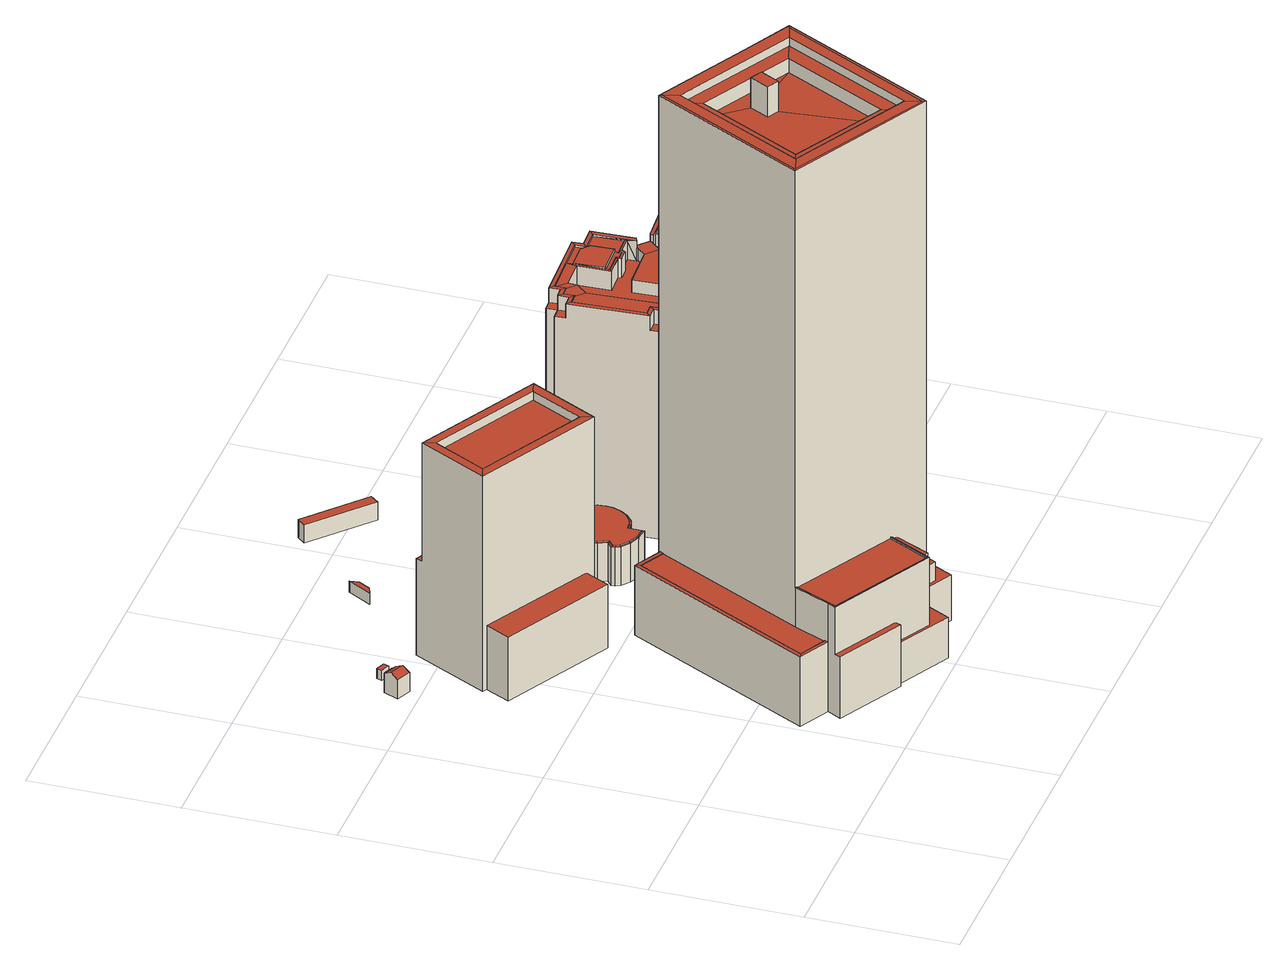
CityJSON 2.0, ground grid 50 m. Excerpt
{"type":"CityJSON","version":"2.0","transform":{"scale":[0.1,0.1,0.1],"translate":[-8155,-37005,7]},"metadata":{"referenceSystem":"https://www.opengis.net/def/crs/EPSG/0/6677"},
"CityObjects":{
"building1":{"type":"Building","attributes":{"class":3001,"usage":421,"measuredHeight":7,"storeysAboveGround":2,"storeysBelowGround":0,"prefecture":13,"city":13103,"footprintArea":30.52,"fireproofType":1001,"coverageRatio":60,"floorAreaRatio":400,"surveyYear":2021,"urbanPlanType":21,"areaClassificationType":22,"landUseType":214,"districts":"6","detailedUsage":"1110","floodRisk_description":10,"floodRisk_rank":1,"floodRisk_depth":0.01,"floodRisk_adminType":2,"floodRisk_scale":2,"meshCode":"53394509"},"geometry":[{"type":"Solid","lod":"2","boundaries":[[[[0,1,2,3]],[[4,5,6,7]],[[8,9,5,4]],[[3,2,8,4,7]],[[2,1,9,8]],[[1,0,6,5,9]],[[0,3,7,6]]]],"semantics":{"surfaces":[{"type":"GroundSurface"},{"type":"RoofSurface"},{"type":"WallSurface"}],"values":[[0,1,1,2,2,2,2]]}}]},
"building2":{"type":"Building","attributes":{"class":9999,"usage":461,"measuredHeight":3.4,"storeysAboveGround":9999,"storeysBelowGround":9999,"prefecture":13,"city":13103,"footprintArea":-9999,"fireproofType":1011,"coverageRatio":60,"floorAreaRatio":400,"surveyYear":1,"urbanPlanType":21,"areaClassificationType":22,"landUseType":214,"districts":"6","detailedUsage":"0","floodRisk_description":10,"floodRisk_rank":1,"floodRisk_depth":0.01,"floodRisk_adminType":2,"floodRisk_scale":2,"meshCode":"53394509"},"geometry":[{"type":"Solid","lod":"2","boundaries":[[[[10,11,12,13]],[[14,15,16,17]],[[13,12,17,16]],[[11,10,15,14]],[[10,13,16,15]],[[12,11,14,17]]]],"semantics":{"surfaces":[{"type":"GroundSurface"},{"type":"RoofSurface"},{"type":"WallSurface"}],"values":[[0,1,2,2,2,2]]}}]},
"building3":{"type":"Building","attributes":{"class":9999,"usage":461,"measuredHeight":4,"storeysAboveGround":9999,"storeysBelowGround":9999,"prefecture":13,"city":13103,"footprintArea":-9999,"fireproofType":1011,"coverageRatio":60,"floorAreaRatio":400,"surveyYear":1,"urbanPlanType":21,"areaClassificationType":22,"landUseType":214,"districts":"6","detailedUsage":"0","floodRisk_description":10,"floodRisk_rank":1,"floodRisk_depth":0.01,"floodRisk_adminType":2,"floodRisk_scale":2,"meshCode":"53394509"},"geometry":[{"type":"Solid","lod":"2","boundaries":[[[[18,19,20,21]],[[22,23,24,25]],[[19,18,23,22]],[[18,21,24,23]],[[20,19,22,25]],[[21,20,25,24]]]],"semantics":{"surfaces":[{"type":"GroundSurface"},{"type":"RoofSurface"},{"type":"WallSurface"}],"values":[[0,1,2,2,2,2]]}}]},
"building4":{"type":"Building","attributes":{"class":9999,"usage":461,"measuredHeight":72.3,"storeysAboveGround":9999,"storeysBelowGround":9999,"prefecture":13,"city":13103,"footprintArea":-9999,"fireproofType":1011,"coverageRatio":80,"floorAreaRatio":500,"surveyYear":1,"urbanPlanType":21,"areaClassificationType":22,"landUseType":212,"districts":"10","detailedUsage":"0","floodRisk_description":10,"floodRisk_rank":1,"floodRisk_depth":0.04,"floodRisk_adminType":2,"floodRisk_scale":2,"meshCode":"53394509"},"geometry":[{"type":"Solid","lod":"2","boundaries":[[[[26,27,28,29,30,31,32,33,34,35]],[[36,37,38,39]],[[40,41,42,43]],[[44,45,46,47]],[[48,49,50,51]],[[52,53,37,36]],[[39,38,54,55]],[[55,54,53,52]],[[38,50,49,54]],[[37,51,50,38]],[[32,31,41,40]],[[55,33,32,40,43,29,28,39]],[[54,49,48,53]],[[28,27,36,39]],[[33,55,52,44,47,34]],[[26,35,46,45]],[[53,48,51,37]],[[31,30,42,41]],[[35,34,47,46]],[[36,27,26,45,44,52]],[[30,29,43,42]]]],"semantics":{"surfaces":[{"type":"GroundSurface"},{"type":"RoofSurface"},{"type":"WallSurface"}],"values":[[0,1,1,1,1,1,1,1,2,2,2,2,2,2,2,2,2,2,2,2,2]]}}]},
"building5":{"type":"Building","attributes":{"class":9999,"usage":403,"measuredHeight":181.7,"storeysAboveGround":41,"storeysBelowGround":1,"prefecture":13,"city":13103,"footprintArea":6050.37,"fireproofType":1001,"coverageRatio":80,"floorAreaRatio":500,"surveyYear":2021,"urbanPlanType":21,"areaClassificationType":22,"landUseType":212,"districts":"10","detailedUsage":"1241","floodRisk_description":10,"floodRisk_rank":2,"floodRisk_depth":0.81,"floodRisk_adminType":2,"floodRisk_scale":2,"meshCode":"53394509"},"geometry":[{"type":"Solid","lod":"2","boundaries":[[[[56,57,58,59,60,61,62,63,64,65,66,67,68,69,70,71]],[[72,73,74,75]],[[76,77,78,79]],[[80,81,82,83]],[[84,85,86,87,88,89,90]],[[91,92,93,94]],[[95,96,73,72]],[[97,98,99,100,101,102]],[[103,104,105,106,107,108,109,110]],[[111,112,113,114]],[[74,115,116,117]],[[118,119,120,121]],[[122,123,120,119]],[[124,125,118,121]],[[126,127,77,76]],[[128,79,78,129,127,126]],[[130,131,132,133]],[[134,135,136,137]],[[138,139,140,141,142]],[[114,113,143,144]],[[117,116,145,96,95,146,147]],[[135,134,148,149]],[[150,151,152,153,154]],[[123,122,155,156]],[[75,74,117,147]],[[136,157,158,137]],[[159,160,112,111]],[[144,143,160,159]],[[161,162,163,164,165,166]],[[96,145,167,73]],[[73,167,115,74]],[[66,65,92,91]],[[72,161,166,101,100,95]],[[80,83,128,126]],[[164,163,88,87]],[[113,127,129,143]],[[83,82,79,128]],[[149,152,151,135]],[[94,119,118,148,67,66,91]],[[126,76,81,80]],[[147,71,70,158,157,154,153,125,75]],[[68,67,148,134]],[[87,86,165,164]],[[70,69,137,158]],[[149,148,118,125,153,152]],[[69,68,134,137]],[[122,105,104,130,133,155]],[[156,139,138,123]],[[120,142,141,121]],[[131,130,104,103]],[[58,57,98,97]],[[112,77,127,113]],[[136,150,154,157]],[[84,90,109,62,61]],[[159,116,115,144]],[[123,138,142,120]],[[121,141,140,124]],[[92,65,64,107,106,93]],[[119,94,93,106,105,122]],[[143,129,78,160]],[[146,95,100,99]],[[63,62,109,108]],[[144,115,167,114]],[[76,79,82,81]],[[111,145,116,159]],[[160,78,77,112]],[[64,63,108,107]],[[71,147,146,99,56]],[[89,88,163,162,132,131,103,110]],[[166,165,86,85,60,59,102,101]],[[57,56,99,98]],[[59,58,97,102]],[[135,151,150,136]],[[61,60,85,84]],[[114,167,145,111]],[[90,89,110,109]],[[155,133,132,162,161,72,75,125,124,140,139,156]]]],"semantics":{"surfaces":[{"type":"GroundSurface"},{"type":"RoofSurface"},{"type":"WallSurface"}],"values":[[0,1,1,1,1,1,1,1,1,1,1,1,1,1,1,1,1,1,1,1,1,1,1,1,1,1,1,1,1,1,1,2,2,2,2,2,2,2,2,2,2,2,2,2,2,2,2,2,2,2,2,2,2,2,2,2,2,2,2,2,2,2,2,2,2,2,2,2,2,2,2,2,2,2,2,2,2]]}}]},
"building6":{"type":"Building","attributes":{"class":9999,"usage":461,"measuredHeight":3.2,"storeysAboveGround":9999,"storeysBelowGround":9999,"prefecture":13,"city":13103,"footprintArea":-9999,"fireproofType":1011,"coverageRatio":80,"floorAreaRatio":500,"surveyYear":1,"urbanPlanType":21,"areaClassificationType":22,"landUseType":212,"districts":"10","detailedUsage":"0","floodRisk_description":10,"floodRisk_rank":1,"floodRisk_depth":0.03,"floodRisk_adminType":2,"floodRisk_scale":2,"meshCode":"53394509"},"geometry":[{"type":"Solid","lod":"2","boundaries":[[[[168,169,170,171]],[[172,173,174,175]],[[170,169,173,172]],[[169,168,174,173]],[[168,171,175,174]],[[171,170,172,175]]]],"semantics":{"surfaces":[{"type":"GroundSurface"},{"type":"RoofSurface"},{"type":"WallSurface"}],"values":[[0,1,2,2,2,2]]}}]},
"building7":{"type":"Building","attributes":{"class":9999,"usage":461,"measuredHeight":12.9,"storeysAboveGround":9999,"storeysBelowGround":9999,"prefecture":13,"city":13103,"footprintArea":-9999,"fireproofType":1011,"coverageRatio":80,"floorAreaRatio":500,"surveyYear":1,"urbanPlanType":21,"areaClassificationType":22,"landUseType":212,"districts":"10","detailedUsage":"0","floodRisk_description":10,"floodRisk_rank":1,"floodRisk_depth":0.04,"floodRisk_adminType":2,"floodRisk_scale":2,"meshCode":"53394509"},"geometry":[{"type":"Solid","lod":"2","boundaries":[[[[176,177,178,179]],[[180,181,182,183]],[[184,185,186,187]],[[176,179,182,181]],[[185,180,183,186]],[[178,187,186,183,182,179]],[[178,177,184,187]],[[176,181,180,185,184,177]]]],"semantics":{"surfaces":[{"type":"GroundSurface"},{"type":"RoofSurface"},{"type":"WallSurface"}],"values":[[0,1,1,2,2,2,2,2]]}}]},
"building8":{"type":"Building","attributes":{"class":3002,"usage":422,"measuredHeight":13.9,"storeysAboveGround":3,"storeysBelowGround":1,"prefecture":13,"city":13103,"footprintArea":408.56,"fireproofType":1001,"coverageRatio":80,"floorAreaRatio":600,"surveyYear":2021,"urbanPlanType":21,"areaClassificationType":22,"landUseType":214,"districts":"10","detailedUsage":"1122","floodRisk_description":10,"floodRisk_rank":1,"floodRisk_depth":0.04,"floodRisk_adminType":2,"floodRisk_scale":2,"meshCode":"53394509"},"geometry":[{"type":"Solid","lod":"2","boundaries":[[[[188,189,190,191,192,193,194,195,196,197,198,199,200,201,202,203,204,205,206,207,208,209,210,211,212,213]],[[214,215,216,217]],[[218,219,220,221]],[[222,223,224,225]],[[226,227,228,229]],[[230,231,232,233]],[[234,235,236,237]],[[238,229,228,239]],[[240,217,216,241]],[[242,243,244,245]],[[246,247,248,249]],[[238,239,220,219]],[[250,251,248,247]],[[240,241,252,253]],[[218,221,254,255]],[[256,242,245,257]],[[226,258,259,227]],[[260,255,254,261]],[[262,263,231,230]],[[225,224,215,214]],[[256,257,259,258]],[[250,233,232,251]],[[253,252,264,265]],[[266,267,268,269,270,271,272,273,274,275,276,277,278,279,280,281,282,283,284,285,286,287,288,289,290,291]],[[246,249,244,243]],[[260,261,223,222]],[[265,264,235,234]],[[237,236,263,262]],[[192,191,233,250]],[[208,207,225,214]],[[196,195,243,242]],[[201,200,229,238]],[[235,276,275,236]],[[228,289,288,239]],[[189,188,237,262]],[[223,283,282,224]],[[209,208,214,217]],[[210,209,217,240]],[[231,273,272,232]],[[212,211,253,265]],[[257,266,291,259]],[[236,275,274,263]],[[227,290,289,228]],[[202,201,238,219]],[[248,270,269,249]],[[211,210,240,253]],[[198,197,256,258]],[[249,269,268,244]],[[215,281,280,216]],[[197,196,242,256]],[[239,288,287,220]],[[195,194,246,243]],[[188,213,234,237]],[[193,192,250,247]],[[261,284,283,223]],[[259,291,290,227]],[[241,279,278,252]],[[254,285,284,261]],[[206,205,260,222]],[[204,203,218,255]],[[263,274,273,231]],[[245,267,266,257]],[[191,190,230,233]],[[190,189,262,230]],[[199,198,258,226]],[[251,271,270,248]],[[213,212,265,234]],[[207,206,222,225]],[[252,278,277,264]],[[203,202,219,218]],[[221,286,285,254]],[[216,280,279,241]],[[264,277,276,235]],[[244,268,267,245]],[[194,193,247,246]],[[224,282,281,215]],[[232,272,271,251]],[[200,199,226,229]],[[220,287,286,221]],[[205,204,255,260]]]],"semantics":{"surfaces":[{"type":"GroundSurface"},{"type":"RoofSurface"},{"type":"WallSurface"}],"values":[[0,1,1,1,1,1,1,1,1,1,1,1,1,1,1,1,1,1,1,1,1,1,1,1,1,1,1,1,2,2,2,2,2,2,2,2,2,2,2,2,2,2,2,2,2,2,2,2,2,2,2,2,2,2,2,2,2,2,2,2,2,2,2,2,2,2,2,2,2,2,2,2,2,2,2,2,2,2,2,2]]}}]},
"building9":{"type":"Building","attributes":{"class":9999,"usage":461,"measuredHeight":5.5,"storeysAboveGround":9999,"storeysBelowGround":9999,"prefecture":13,"city":13103,"footprintArea":-9999,"fireproofType":1011,"coverageRatio":80,"floorAreaRatio":600,"surveyYear":1,"urbanPlanType":21,"areaClassificationType":22,"landUseType":212,"districts":"10","detailedUsage":"0","floodRisk_description":10,"floodRisk_rank":1,"floodRisk_depth":0.04,"floodRisk_adminType":2,"floodRisk_scale":2,"meshCode":"53394509"},"geometry":[{"type":"Solid","lod":"2","boundaries":[[[[292,293,294,295,296,297,298,299,300,301,302,303]],[[304,305,306,307,308,309,310,311,312,313,314,315]],[[316,317,318,319]],[[296,295,313,312]],[[294,293,315,314]],[[295,294,314,313]],[[302,301,307,306]],[[300,299,318,317]],[[308,316,319,309]],[[292,303,305,304]],[[303,302,306,305]],[[297,296,312,311]],[[293,292,304,315]],[[300,317,316,308,307,301]],[[298,310,309,319,318,299]],[[298,297,311,310]]]],"semantics":{"surfaces":[{"type":"GroundSurface"},{"type":"RoofSurface"},{"type":"WallSurface"}],"values":[[0,1,1,2,2,2,2,2,2,2,2,2,2,2,2,2]]}}]},
"building10":{"type":"Building","attributes":{"class":9999,"usage":461,"measuredHeight":6.5,"storeysAboveGround":9999,"storeysBelowGround":9999,"prefecture":13,"city":13103,"footprintArea":-9999,"fireproofType":1011,"coverageRatio":80,"floorAreaRatio":600,"surveyYear":1,"urbanPlanType":21,"areaClassificationType":22,"landUseType":212,"districts":"10","detailedUsage":"0","floodRisk_description":10,"floodRisk_rank":1,"floodRisk_depth":0.03,"floodRisk_adminType":2,"floodRisk_scale":2,"meshCode":"53394509"},"geometry":[{"type":"Solid","lod":"2","boundaries":[[[[320,321,322,323]],[[324,325,326,327]],[[323,322,327,326]],[[321,320,325,324]],[[322,321,324,327]],[[320,323,326,325]]]],"semantics":{"surfaces":[{"type":"GroundSurface"},{"type":"RoofSurface"},{"type":"WallSurface"}],"values":[[0,1,2,2,2,2]]}}]},
"building11":{"type":"Building","attributes":{"class":9999,"usage":461,"measuredHeight":3.3,"storeysAboveGround":9999,"storeysBelowGround":9999,"prefecture":13,"city":13103,"footprintArea":-9999,"fireproofType":1011,"coverageRatio":80,"floorAreaRatio":600,"surveyYear":1,"urbanPlanType":21,"areaClassificationType":22,"landUseType":212,"districts":"10","detailedUsage":"0","floodRisk_description":10,"floodRisk_rank":1,"floodRisk_depth":0.12,"floodRisk_adminType":2,"floodRisk_scale":2,"meshCode":"53394509"},"geometry":[{"type":"Solid","lod":"2","boundaries":[[[[328,329,330,331]],[[332,333,334,335]],[[332,335,331,330]],[[329,328,334,333]],[[328,331,335,334]],[[330,329,333,332]]]],"semantics":{"surfaces":[{"type":"GroundSurface"},{"type":"RoofSurface"},{"type":"WallSurface"}],"values":[[0,1,2,2,2,2]]}}]},
"building12":{"type":"Building","attributes":{"class":3002,"usage":401,"measuredHeight":78.2,"storeysAboveGround":20,"storeysBelowGround":2,"prefecture":13,"city":13103,"footprintArea":3055.36,"fireproofType":1001,"coverageRatio":80,"floorAreaRatio":600,"surveyYear":2021,"urbanPlanType":21,"areaClassificationType":22,"landUseType":212,"districts":"10","detailedUsage":"1210","floodRisk_description":10,"floodRisk_rank":1,"floodRisk_depth":0.17,"floodRisk_adminType":2,"floodRisk_scale":2,"meshCode":"53394509"},"geometry":[{"type":"Solid","lod":"2","boundaries":[[[[336,337,338,339,340,341,342,343,344,345,346,347,348,349,350,351,352,353,354,355]],[[356,357,358,359]],[[360,361,362,363]],[[364,365,366,367]],[[368,369,370,371]],[[360,372,373,361]],[[374,375,376,377,378,379]],[[362,380,381,363]],[[382,383,384,385]],[[386,387,388,389]],[[390,391,392,393,394,395,396]],[[397,398,399,400,401,402,403,404,364,367,405,406]],[[407,408,409,410]],[[411,412,413,414]],[[356,359,415,416]],[[417,418,419,420]],[[380,421,422,381]],[[423,424,425,426]],[[427,428,358,357]],[[429,430,431,432]],[[433,434,435,436]],[[437,438,439,440]],[[441,442,443,444]],[[445,446,447,448]],[[440,439,409,408]],[[449,450,451,394,393,452]],[[453,454,455,456,457,458]],[[459,460,431,430]],[[416,415,461,462]],[[463,464,465,466,467,468,469]],[[470,471,472,473,474]],[[421,468,467,422]],[[475,476,477,478]],[[372,398,397,373]],[[479,444,443,480]],[[437,481,482,438]],[[483,484,485,486]],[[487,488,489,490]],[[491,492,460,459]],[[493,494,495,496]],[[497,498,499,500]],[[368,371,501,502,497,500,503,504]],[[385,384,505,506]],[[382,507,508,383]],[[441,462,461,442]],[[509,510,511,512,499,498]],[[513,411,414,514,515,516,517,518,519,520,521,522,523,524,525]],[[478,477,492,491]],[[482,481,526,429,432]],[[527,451,450,528,529,530]],[[531,456,455,532,533,534,535,536]],[[537,538,539,540]],[[541,542,543,544]],[[545,407,410,546]],[[463,469,493,496,547]],[[427,506,505,428]],[[507,433,436,508]],[[548,486,549,550]],[[494,512,511,495]],[[551,552,553,413,412,554,555,556,557,558,559,560,561,562,563,564,565]],[[434,545,546,435]],[[438,399,398,439]],[[421,413,553,468]],[[373,516,515,361]],[[509,474,473]],[[502,391,390,497]],[[449,480,443]],[[412,458,457,554]],[[506,427,548,550]],[[499,563,562,500]],[[433,348,347,434]],[[365,522,521,366]],[[538,385,506,550,549,352,351,539]],[[405,519,518,406]],[[359,496,495,415]],[[357,356,483,486]],[[482,400,399,438]],[[501,392,391,502]],[[382,385,538,537]],[[469,552,551,493]],[[370,452,393,371]],[[411,513,454,453]],[[360,375,374,372]],[[535,479,480,536]],[[511,510,530,529]],[[433,507,349,348]],[[431,402,401,432]],[[446,445,407,545,346,345]],[[437,440,387,386]],[[442,461,528,450]],[[367,520,519,405]],[[513,525,455,454]],[[456,531,556,555]],[[508,467,466,383]],[[362,514,414,380]],[[345,344,447,446]],[[500,562,561,503]],[[457,456,555,554]],[[430,429,543,542]],[[492,477,364,404]],[[377,376,363,381,435,546]],[[384,465,464,505]],[[383,466,465,384]],[[369,557,536,480]],[[494,565,564,512]],[[524,523,533,532]],[[505,464,463,428]],[[493,551,565,494]],[[380,414,413,421]],[[411,453,458,412]],[[527,472,471,451]],[[434,347,346,545]],[[432,401,400,482]],[[478,491,487,490,339,338,417]],[[481,437,386,389]],[[406,518,517,397]],[[467,508,436,422]],[[363,376,375,360]],[[451,471,470,394]],[[512,564,563,499]],[[507,382,537,540,350,349]],[[424,423,355,354,485,484,416,462]],[[358,547,496,359]],[[338,337,418,417]],[[531,536,557,556]],[[450,449,443,442]],[[409,439,398,372,374,379]],[[427,357,486,548]],[[460,403,402,431]],[[428,463,547,358]],[[532,455,525,524]],[[426,425,441,444,418,337,336]],[[533,523,522,365,364,477,476]],[[498,497,390,396]],[[396,395,509,498]],[[342,341,541,544]],[[351,350,540,539]],[[354,353,486,485]],[[449,452,370]],[[343,342,544,526,481,389,388]],[[449,370,480]],[[546,410,378,377]],[[370,369,480]],[[488,459,430,542,541,341,340,489]],[[490,489,340,339]],[[353,352,549,486]],[[511,529,528,461,415,495]],[[492,404,403,460]],[[336,355,423,426]],[[488,487,491,459]],[[510,509,473]],[[504,560,559,368]],[[369,558,557]],[[435,381,422,436]],[[448,408,407,445]],[[397,517,516,373]],[[368,559,558,369]],[[534,475,478,417,420]],[[418,444,479,535,419]],[[468,553,552,469]],[[424,462,441,425]],[[371,393,392,501]],[[394,470,474,509,395]],[[387,440,408,448,447,344,343,388]],[[420,419,535,534]],[[526,544,543,429]],[[534,533,476,475]],[[379,378,410,409]],[[503,561,560,504]],[[361,515,514,362]],[[527,530,510,473,472]],[[356,416,484,483]],[[366,521,520,367]]]],"semantics":{"surfaces":[{"type":"GroundSurface"},{"type":"RoofSurface"},{"type":"WallSurface"}],"values":[[0,1,1,1,1,1,1,1,1,1,1,1,1,1,1,1,1,1,1,1,1,1,1,1,1,1,1,1,1,1,1,1,1,1,1,1,1,1,1,1,1,1,1,1,1,1,1,1,1,1,1,1,1,1,1,1,1,1,1,1,1,2,2,2,2,2,2,2,2,2,2,2,2,2,2,2,2,2,2,2,2,2,2,2,2,2,2,2,2,2,2,2,2,2,2,2,2,2,2,2,2,2,2,2,2,2,2,2,2,2,2,2,2,2,2,2,2,2,2,2,2,2,2,2,2,2,2,2,2,2,2,2,2,2,2,2,2,2,2,2,2,2,2,2,2,2,2,2,2,2,2,2,2,2,2,2,2,2,2,2,2,2,2,2,2,2,2,2,2,2,2,2,2]]}}]}
},
"vertices":[
[80,1500,201],[59,1448,201],[8,1469,201],[30,1520,201],[19,1494,284],[69,1474,284],[80,1500,269],[30,1520,269],[8,1469,269],[59,1448,269],
[101,1502,203],[71,1516,203],[79,1534,203],[109,1520,203],[71,1516,241],[101,1502,241],[109,1520,241],[79,1534,241],
[123,1552,204],[116,1534,204],[86,1547,204],[93,1564,204],[116,1534,241],[123,1552,241],[93,1564,241],[86,1547,241],
[835,1311,83],[847,1305,83],[724,1071,83],[695,1086,83],[652,1003,83],[273,1201,83],[317,1284,83],[300,1292,83],[434,1548,83],[846,1332,83],[847,1305,865],[805,1292,865],[711,1112,865],[724,1071,865],[317,1284,314],[273,1201,314],[652,1003,314],[695,1086,314],[423,1526,434],[835,1311,434],[846,1332,434],[434,1548,434],[436,1485,833],[342,1305,833],[711,1112,833],[805,1292,833],[423,1526,865],[436,1485,865],[342,1305,865],[300,1292,865],
[1199,743,66],[1205,756,66],[1390,659,66],[1250,391,66],[1306,362,66],[1149,61,66],[1011,133,66],[944,5,66],[753,105,66],[747,93,66],[519,213,66],[544,261,66],[439,316,66],[774,957,66],[872,906,66],[875,912,66],[1097,124,1973],[1093,135,1973],[610,388,1973],[599,384,1973],[1057,641,1891],[1242,613,1891],[918,783,1891],[1017,662,1891],[1023,576,2001],[1057,641,2001],[1017,662,2001],[983,597,2001],[1149,61,231],[1306,362,231],[1258,388,231],[1106,98,231],[975,164,231],[970,153,231],[1011,133,231],[519,213,289],[747,93,289],[757,114,289],[529,233,289],[1373,654,1973],[1362,651,1973],[1390,659,211],[1205,756,211],[1199,743,211],[1373,654,211],[1239,397,211],[1250,391,211],[926,64,214],[903,77,214],[886,46,214],[757,114,214],[753,105,214],[944,5,214],[1011,133,214],[970,153,214],[1309,634,1943],[1242,613,1943],[1055,255,1943],[1076,188,1943],[663,404,1973],[897,850,1973],[880,903,1973],[544,261,459],[529,233,459],[536,235,459],[548,258,459],[886,46,459],[884,53,459],[604,382,459],[599,384,459],[1023,576,1891],[1055,255,1891],[983,597,1891],[731,425,1891],[903,77,447],[926,64,447],[984,183,447],[963,193,447],[439,316,318],[456,321,318],[779,939,318],[774,957,318],[884,53,454],[959,196,454],[604,382,454],[548,258,454],[536,235,454],[731,425,1943],[663,404,1943],[1309,634,1973],[1199,743,1973],[875,912,1973],[544,261,318],[549,273,318],[779,939,316],[456,321,316],[549,273,316],[599,384,316],[866,894,316],[963,193,459],[959,196,459],[866,894,318],[872,906,318],[897,850,1943],[918,783,1943],[1097,124,298],[984,183,298],[975,164,298],[1106,98,298],[1258,388,298],[1239,397,298],[1076,188,1973],
[607,1819,153],[611,1788,153],[588,1749,153],[559,1738,153],[588,1749,192],[611,1788,192],[607,1819,192],[559,1738,192],
[1226,868,40],[1289,835,40],[1272,804,40],[1210,836,40],[1265,848,213],[1226,868,213],[1210,836,213],[1248,816,213],[1289,835,169],[1265,848,169],[1248,816,169],[1272,804,169],
[1103,1271,19],[1125,1297,19],[1152,1314,19],[1182,1323,19],[1213,1322,19],[1243,1311,19],[1270,1272,19],[1282,1279,19],[1298,1245,19],[1301,1219,19],[1299,1192,19],[1287,1164,19],[1271,1141,19],[1245,1121,19],[1223,1113,19],[1204,1111,19],[1203,1064,19],[1160,1068,19],[1124,1083,19],[1095,1105,19],[1086,1120,19],[1086,1133,19],[1106,1151,19],[1091,1180,19],[1085,1210,19],[1090,1243,19],[1086,1120,159],[1092,1121,159],[1092,1130,159],[1086,1133,159],[1204,1111,159],[1223,1113,159],[1221,1119,159],[1198,1116,159],[1124,1083,159],[1127,1088,159],[1099,1109,159],[1095,1105,159],[1287,1164,159],[1282,1167,159],[1267,1145,159],[1271,1141,159],[1152,1314,159],[1154,1309,159],[1183,1317,159],[1182,1323,159],[1090,1243,159],[1096,1241,159],[1108,1268,159],[1103,1271,159],[1245,1121,159],[1242,1127,159],[1106,1151,159],[1114,1149,159],[1298,1245,159],[1282,1279,159],[1280,1270,159],[1292,1244,159],[1270,1272,159],[1243,1311,159],[1239,1306,159],[1268,1263,159],[1213,1322,159],[1212,1316,159],[1097,1182,159],[1091,1180,159],[1197,1071,159],[1203,1064,159],[1301,1219,159],[1295,1219,159],[1299,1192,159],[1293,1193,159],[1160,1068,159],[1162,1073,159],[1125,1297,159],[1129,1293,159],[1091,1210,159],[1085,1210,159],[1295,1219,163],[1292,1244,163],[1280,1270,163],[1268,1263,163],[1239,1306,163],[1212,1316,163],[1183,1317,163],[1154,1309,163],[1129,1293,163],[1108,1268,163],[1096,1241,163],[1091,1210,163],[1097,1182,163],[1114,1149,163],[1092,1130,163],[1092,1121,163],[1099,1109,163],[1127,1088,163],[1162,1073,163],[1197,1071,163],[1198,1116,163],[1221,1119,163],[1242,1127,163],[1267,1145,163],[1282,1167,163],[1293,1193,163],
[1430,918,19],[1457,893,19],[1437,871,19],[1410,895,19],[1400,885,19],[1386,897,19],[1395,908,19],[1353,946,19],[1373,968,19],[1416,930,19],[1425,940,19],[1439,928,19],[1430,918,71],[1439,928,71],[1425,940,71],[1416,930,71],[1407,938,71],[1387,916,71],[1395,908,71],[1386,897,71],[1400,885,71],[1410,895,71],[1437,871,71],[1457,893,71],[1407,938,97],[1373,968,97],[1353,946,97],[1387,916,97],
[1204,1922,28],[1012,2095,28],[1037,2122,28],[1229,1950,28],[1012,2095,93],[1204,1922,93],[1229,1950,93],[1037,2122,93],
[1484,842,20],[1502,861,20],[1553,813,20],[1535,795,20],[1553,813,53],[1502,861,53],[1484,842,53],[1535,795,53],
[1752,1429,9],[1792,1431,9],[1978,1261,9],[1980,1231,9],[2010,1232,9],[2028,896,9],[1997,894,9],[1999,854,9],[1662,836,9],[1660,871,9],[1627,869,9],[1619,1016,9],[1583,1046,9],[1435,1037,9],[1433,1074,9],[1396,1072,9],[1378,1410,9],[1416,1412,9],[1414,1449,9],[1750,1467,9],[1451,1415,815],[1416,1412,815],[1431,1399,815],[1466,1401,815],[1790,983,812],[1806,996,812],[1656,990,812],[1635,977,812],[1965,1246,812],[1844,1238,812],[1845,1208,812],[1937,1212,812],[1725,1305,812],[1783,1308,812],[1783,1315,812],[1712,1312,812],[1796,857,812],[1813,877,812],[1796,857,808],[1790,983,808],[1635,977,808],[1640,884,808],[1708,888,808],[1710,853,808],[1654,1041,812],[1633,1023,812],[1431,1109,815],[1444,1124,815],[1408,1122,815],[1394,1107,815],[1960,881,763],[1962,852,763],[1999,854,763],[1997,883,763],[1682,1310,808],[1682,1300,808],[1712,1302,808],[1712,1312,808],[1716,1326,808],[1609,1322,808],[1609,1307,808],[1919,885,812],[1947,866,812],[1946,895,812],[1982,896,812],[1980,933,812],[2012,935,812],[1999,1173,812],[1968,1171,812],[1946,995,812],[1917,960,812],[1695,873,815],[1697,838,815],[1710,853,815],[1708,888,815],[1654,1050,743],[1616,1086,743],[1607,1084,743],[1654,1041,743],[1464,1437,815],[1449,1451,815],[1978,1261,78],[1792,1431,78],[1798,1284,157],[1835,1251,156],[1607,1084,812],[1588,1060,812],[1750,1467,763],[1717,1465,763],[1719,1427,763],[1752,1429,763],[1418,1376,815],[1433,1363,815],[1995,920,815],[2027,922,815],[2012,935,815],[1980,933,815],[1583,1046,815],[1619,1016,815],[1633,1023,815],[1588,1060,815],[1960,881,815],[1946,895,815],[1947,866,815],[1962,852,815],[1719,1427,815],[1706,1412,815],[1778,1416,815],[1792,1431,815],[1695,873,763],[1660,871,763],[1662,836,763],[1697,838,763],[1778,1416,808],[1706,1412,808],[1712,1402,808],[1783,1315,808],[1654,1050,788],[1805,1059,788],[1799,1209,788],[1757,1245,788],[1609,1236,788],[1616,1086,788],[2012,1188,815],[1999,1173,815],[1704,1450,815],[1717,1465,815],[1433,1363,812],[1395,1361,812],[1408,1122,812],[1444,1124,812],[1448,1052,812],[1476,1080,812],[1462,1337,812],[1716,1326,817],[1712,1402,817],[1685,1427,817],[1604,1423,817],[1609,1322,817],[1835,1251,815],[1830,1237,815],[1965,1246,815],[1978,1261,815],[1798,1284,815],[1784,1277,815],[1997,883,815],[1982,896,815],[1451,1415,763],[1449,1451,763],[1414,1449,763],[1416,1412,763],[1982,1186,763],[2012,1188,763],[2010,1232,763],[1980,1231,763],[1982,1186,815],[1968,1171,815],[1497,1376,812],[1498,1404,812],[1464,1437,812],[1466,1401,812],[1682,1310,812],[1609,1307,812],[1602,1299,812],[1673,1303,812],[1712,1302,812],[1682,1300,812],[1681,1292,812],[1719,1293,812],[1395,1361,815],[1380,1374,815],[1435,1037,815],[1448,1052,815],[1609,1322,812],[1604,1423,812],[1604,1445,812],[1597,1409,812],[1805,1059,743],[1656,990,743],[1806,996,743],[1813,877,743],[1919,885,743],[1917,960,743],[1946,995,743],[1937,1212,743],[1845,1208,743],[1844,1238,743],[1830,1237,743],[1827,1239,743],[1799,1209,743],[1997,894,815],[1685,1427,808],[1704,1450,808],[1604,1445,808],[1604,1423,808],[1788,1275,788],[1827,1239,788],[1830,1237,788],[1835,1251,788],[1798,1284,788],[1784,1277,788],[1431,1109,763],[1394,1107,763],[1396,1072,763],[1433,1074,763],[2028,896,763],[2027,922,763],[1995,920,763],[1997,894,763],[1627,869,815],[1640,884,815],[1431,1399,812],[1418,1376,763],[1378,1410,763],[1380,1374,763],[1497,1376,743],[1462,1337,743],[1476,1080,743],[1609,1236,743],[1757,1245,743],[1788,1275,743],[1784,1277,743],[1783,1308,743],[1725,1305,743],[1719,1293,743],[1681,1292,743],[1673,1303,743],[1602,1299,743],[1597,1409,743],[1498,1404,743]
]}
